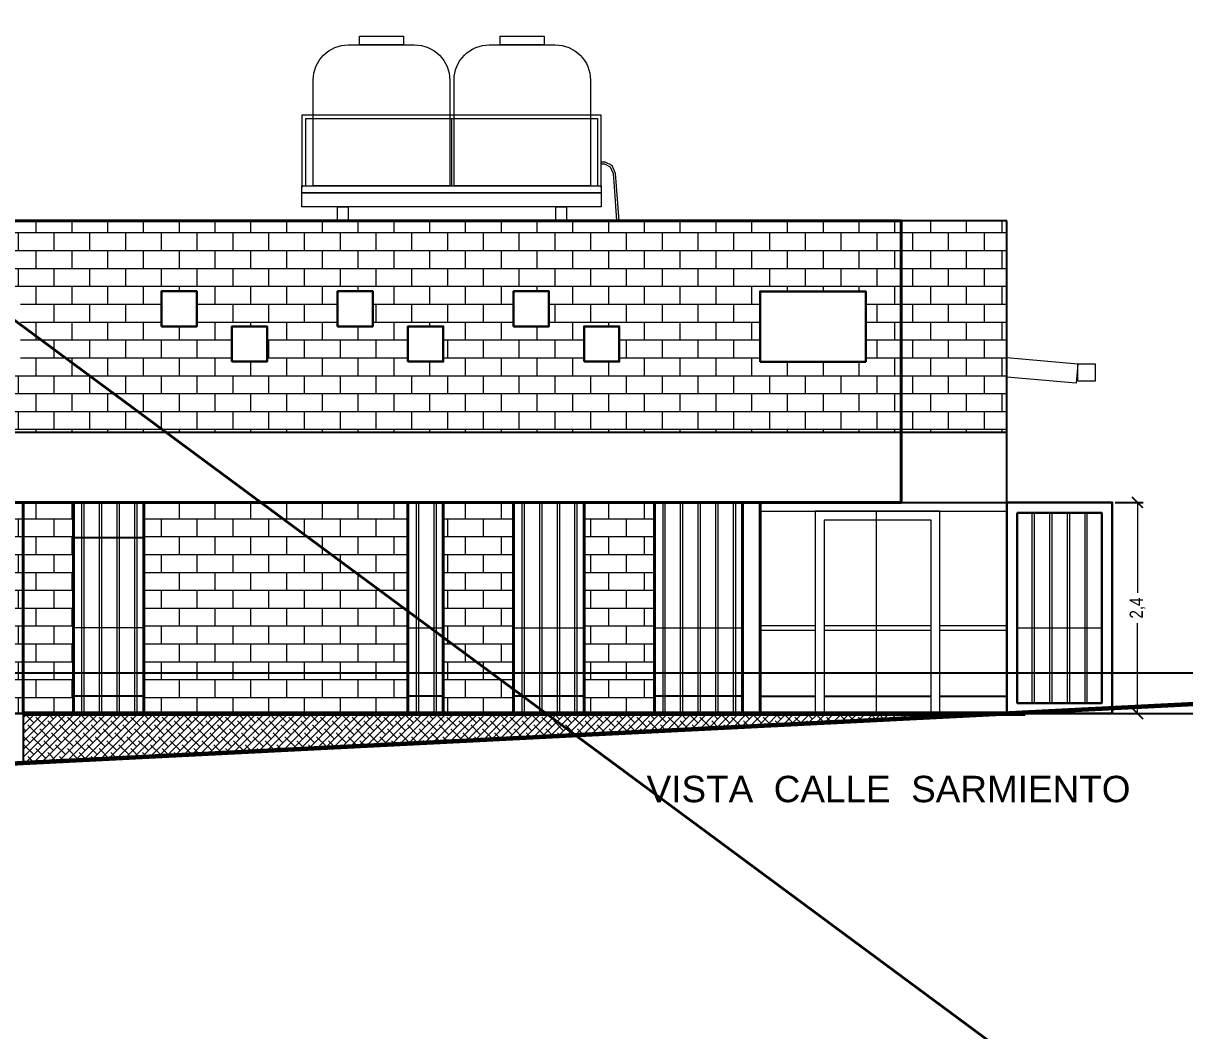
# Model space of a CAD drawing. Header units: millimetres. Extents: x 424 to 530, y 463 to 518.
# Drawn here: x 495.05 to 508.24, y 506.04 to 517.49 of the extents above; entities that cross this region are included whole.
import ezdxf

# ---------------------------------------------------------------- set-up
doc = ezdxf.new("R2010")
doc.units = ezdxf.units.MM
doc.header["$PDMODE"] = 3
doc.linetypes.add('ACAD_ISO02W100', pattern=[15, 12, -3])
doc.layers.add('COTAS', color=7, linetype='Continuous', lineweight=13)
doc.layers.add('Texto GRAL', color=7, linetype='Continuous')
doc.styles.add('LaProve_Plantas Arquitectura$0$Standard', font='arial.ttf')
doc.styles.get("Standard").update_dxf_attribs({"font": 'technic_.ttf', "height": 0.15})
doc.dimstyles.new('ISO-25', dxfattribs={"dimscale": 0.05, "dimtxt": 0.15, "dimasz": 2.5, "dimexe": 1.25, "dimexo": 0.625, "dimtad": 0, "dimtxsty": 'Standard', "dimblk": 'ARCHTICK', "dimcen": 2.5, "dimclrd": 256, "dimclrt": 256, "dimadec": 0, "dimazin": 0, "dimtfac": 1, "dimtmove": 0, "dimatfit": 3, "dimfxl": 1, "dimlwd": -1, "dimarcsym": 0})

# ---------------------------------------------------------------- blocks, each defined once
blk = doc.blocks.new('_ArchTick')
at = {"color": 0, "linetype": 'ByBlock', "const_width": 0.15}
blk.add_lwpolyline([(-0.5, -0.5), (0.5, 0.5)], dxfattribs=at)
blk = doc.blocks.new('*D80')
at = {"layer": 'COTAS', "color": 0, "lineweight": -2, "transparency": 16777216}
for p, q in [((507.452, 512.046), (507.77, 512.046)), ((507.452, 509.646), (507.77, 509.646))]:
    blk.add_line(p, q, dxfattribs=at)
at = {"layer": 'COTAS', "transparency": 16777216}
for p, q in [((507.707, 512.046), (507.707, 511.019)), ((507.707, 509.646), (507.707, 510.673))]:
    blk.add_line(p, q, dxfattribs=at)
at = {"layer": 'Defpoints', "color": 0, "transparency": 16777216}
for p in [(507.421, 512.046), (507.707, 512.046), (507.421, 509.646)]:
    blk.add_point(p, dxfattribs=at)
at = {"layer": 'COTAS', "transparency": 16777216, "xscale": 0.125, "yscale": 0.125, "zscale": 0.125}
for p, rotation in [((507.707, 512.046), 90), ((507.707, 509.646), 270)]:
    blk.add_blockref('_ArchTick', p, dxfattribs=dict(at, rotation=rotation))
at = {"layer": 'COTAS', "transparency": 16777216, "insert": (507.707, 510.846), "char_height": 0.15, "attachment_point": 5, "rotation": 90}
blk.add_mtext('2,4', dxfattribs=at)

msp = doc.modelspace()

# ---------------------------------------------------------------- hatches: boundary and pattern name
at = {"lineweight": 5}
h = msp.add_hatch(dxfattribs=at)
h.set_pattern_fill('AR-B816', color=253, scale=0.001)
h.paths.add_polyline_path([(492.221, 512.046), (492.221, 509.646), (495.051, 509.646), (495.051, 512.046)])
h.paths.add_polyline_path([(506.221, 512.846), (506.221, 515.246), (505.021, 515.246), (505.021, 512.846)])
h.paths.add_polyline_path([(493.421, 515.246), (492.221, 515.246), (492.221, 512.846), (493.421, 512.846)])
h = msp.add_hatch(dxfattribs=at)
h.set_pattern_fill('AR-B816', color=251, scale=0.001)
h.paths.add_polyline_path([(505.021, 515.246), (493.421, 515.246), (493.421, 512.846), (505.021, 512.846)])
h.paths.add_polyline_path([(495.021, 513.646), (493.821, 513.646), (493.821, 514.446), (495.021, 514.446)], flags=16)
h.paths.add_polyline_path([(496.621, 514.046), (496.621, 514.446), (497.021, 514.446), (497.021, 514.046)], flags=16)
h.paths.add_polyline_path([(497.421, 513.646), (497.421, 514.046), (497.821, 514.046), (497.821, 513.646)], flags=16)
h.paths.add_polyline_path([(498.621, 514.046), (498.621, 514.446), (499.021, 514.446), (499.021, 514.046)], flags=16)
h.paths.add_polyline_path([(499.421, 513.646), (499.421, 514.046), (499.821, 514.046), (499.821, 513.646)], flags=16)
h.paths.add_polyline_path([(500.621, 514.046), (500.621, 514.446), (501.021, 514.446), (501.021, 514.046)], flags=16)
h.paths.add_polyline_path([(501.421, 513.646), (501.421, 514.046), (501.821, 514.046), (501.821, 513.646)], flags=16)
h.paths.add_polyline_path([(503.421, 513.645), (503.421, 514.445), (504.621, 514.445), (504.621, 513.645)], flags=16)
h = msp.add_hatch(dxfattribs=at)
h.set_pattern_fill('AR-B816', color=251, scale=0.001)
h.paths.add_polyline_path([(499.421, 512.046), (496.421, 512.046), (496.421, 509.646), (499.421, 509.646)])
h.paths.add_polyline_path([(495.621, 512.046), (495.051, 512.046), (495.051, 509.646), (495.621, 509.646)])
h.paths.add_polyline_path([(500.621, 512.046), (499.821, 512.046), (499.821, 509.646), (500.621, 509.646)])
h.paths.add_polyline_path([(502.221, 512.046), (501.421, 512.046), (501.421, 509.646), (502.221, 509.646)])
at = {"lineweight": 9}
h = msp.add_hatch(dxfattribs=at)
h.set_pattern_fill('ANSI38', color=57, scale=0.02)
h.paths.add_polyline_path([(495.051, 509.646), (495.051, 509.082), (506.221, 509.646)])

# ---------------------------------------------------------------- linework, layer by layer
at = {"color": 1, "lineweight": 40}
msp.add_line((490.39, 517.493), (518.181, 496.928), dxfattribs=at)
at = {"lineweight": 5}
msp.add_line((499.916, 516.406), (499.916, 515.646), dxfattribs=at)
for p, q in [((493.421, 512.846), (505.021, 512.846)), ((505.021, 512.846), (506.221, 512.846)), ((495.621, 511.646), (496.421, 511.646)), ((496.421, 509.846), (495.621, 509.846)), ((499.821, 509.846), (499.421, 509.846)), ((501.421, 509.846), (500.621, 509.846)), ((503.221, 509.846), (502.221, 509.846)), ((503.421, 509.846), (504.047, 509.846)), ((504.147, 509.846), (505.362, 509.846)), ((505.462, 509.846), (506.221, 509.846)), ((449.328, 509.646), (515.203, 509.646)), ((495.051, 509.646), (495.051, 509.082))]:
    msp.add_line(p, q)
at = {"lineweight": 40}
for p, q in [((495.621, 512.046), (495.621, 509.646)), ((496.421, 512.046), (496.421, 509.646)), ((503.221, 512.046), (503.221, 509.646)), ((503.421, 512.046), (503.421, 509.646))]:
    msp.add_line(p, q, dxfattribs=at)
at = {"lineweight": 18}
for p, q in [((503.421, 511.946), (506.221, 511.946)), ((504.74, 511.946), (504.74, 509.646)), ((496.421, 510.62), (495.622, 510.62)), ((499.421, 510.619), (499.821, 510.619)), ((500.621, 510.619), (501.421, 510.619)), ((502.221, 510.619), (503.221, 510.619)), ((503.421, 510.646), (504.047, 510.646)), ((503.421, 510.596), (504.047, 510.596)), ((504.147, 510.646), (505.362, 510.646)), ((504.147, 510.596), (505.362, 510.596)), ((505.462, 510.646), (506.221, 510.646)), ((505.462, 510.596), (506.221, 510.596)), ((506.341, 510.619), (507.301, 510.619))]:
    msp.add_line(p, q, dxfattribs=at)
at = {"color": 20}
msp.add_line((515.321, 510.106), (487.092, 510.106), dxfattribs=at)
at = {"lineweight": 60}
msp.add_line((495.051, 509.646), (506.43, 509.646), dxfattribs=at)
at = {"linetype": 'ACAD_ISO02W100', "lineweight": 18, "ltscale": 0.03}
msp.add_line((507.421, 509.646), (529.721, 509.646), dxfattribs=at)
at = {"lineweight": 5}
for points in [[(499.37, 517.246), (498.87, 517.246), (498.87, 517.346), (499.37, 517.346)], [(500.969, 517.246), (500.469, 517.246), (500.469, 517.346), (500.969, 517.346)], [(501.616, 515.566), (498.216, 515.566), (498.216, 515.646), (501.616, 515.646)], [(501.616, 515.406), (498.216, 515.406), (498.216, 515.566), (501.616, 515.566)]]:
    msp.add_lwpolyline(points, close=True, dxfattribs=at)
for points in [[(499.895, 515.646), (498.345, 515.646), (498.345, 516.846, -0.414214), (498.745, 517.246), (499.495, 517.246, -0.414214), (499.895, 516.846)], [(501.494, 515.646), (499.944, 515.646), (499.944, 516.846, -0.414214), (500.344, 517.246), (501.094, 517.246, -0.414214), (501.494, 516.846)]]:
    msp.add_lwpolyline(points, format="xyb", close=True, dxfattribs=at)
for points in [[(501.616, 515.624), (501.616, 516.446), (498.216, 516.446), (498.216, 515.624)], [(501.576, 515.646), (501.576, 516.406), (498.256, 516.406), (498.256, 515.646)], [(501.818, 515.246), (501.791, 515.639), (501.778, 515.786), (501.739, 515.875), (501.662, 515.914), (501.616, 515.914)], [(501.793, 515.246), (501.766, 515.637), (501.754, 515.779), (501.72, 515.857), (501.656, 515.889), (501.616, 515.889)], [(498.621, 515.246), (498.621, 515.406), (498.74, 515.406), (498.74, 515.246)], [(501.102, 515.246), (501.102, 515.406), (501.221, 515.406), (501.221, 515.246)]]:
    msp.add_lwpolyline(points, dxfattribs=at)
at = {"lineweight": 40}
for points in [[(493.421, 515.246), (493.421, 512.046), (505.021, 512.046), (505.021, 515.246)], [(495.051, 512.046), (499.421, 512.046), (499.421, 509.646), (495.051, 509.646)], [(500.621, 512.046), (499.821, 512.046), (499.821, 509.646), (500.621, 509.646)], [(502.221, 512.046), (501.421, 512.046), (501.421, 509.646), (502.221, 509.646)]]:
    msp.add_lwpolyline(points, close=True, dxfattribs=at)
for points in [[(506.221, 515.246), (505.021, 515.246), (505.021, 512.046), (506.221, 512.046)], [(492.221, 512.046), (495.051, 512.046), (495.051, 509.646), (492.221, 509.646)]]:
    msp.add_lwpolyline(points, close=True)
at = {"lineweight": 30}
for points in [[(496.621, 514.046), (497.021, 514.046), (497.021, 514.446), (496.621, 514.446)], [(498.621, 514.046), (499.021, 514.046), (499.021, 514.446), (498.621, 514.446)], [(500.621, 514.046), (501.021, 514.046), (501.021, 514.446), (500.621, 514.446)], [(503.421, 513.645), (504.621, 513.645), (504.621, 514.445), (503.421, 514.445)], [(497.421, 513.646), (497.821, 513.646), (497.821, 514.046), (497.421, 514.046)], [(499.421, 513.646), (499.821, 513.646), (499.821, 514.046), (499.421, 514.046)], [(501.421, 513.646), (501.821, 513.646), (501.821, 514.046), (501.421, 514.046)], [(506.221, 512.046), (507.421, 512.046), (507.421, 509.646), (506.221, 509.646)], [(506.341, 511.926), (507.301, 511.926), (507.301, 509.766), (506.341, 509.766)]]:
    msp.add_lwpolyline(points, close=True, dxfattribs=at)
at = {"lineweight": 13}
msp.add_lwpolyline([(506.221, 513.693), (507.028, 513.623), (507.009, 513.4), (506.221, 513.468)], dxfattribs=at)
for points in [[(507.028, 513.623), (507.228, 513.623), (507.228, 513.423), (507.028, 513.423)], [(495.714, 512.046), (495.714, 509.646), (495.744, 509.646), (495.744, 512.046)], [(495.914, 512.046), (495.914, 509.646), (495.944, 509.646), (495.944, 512.046)], [(496.114, 512.046), (496.114, 509.646), (496.144, 509.646), (496.144, 512.046)], [(496.314, 512.046), (496.314, 509.646), (496.344, 509.646), (496.344, 512.046)], [(502.314, 512.046), (502.314, 509.646), (502.344, 509.646), (502.344, 512.046)], [(502.514, 512.046), (502.514, 509.646), (502.544, 509.646), (502.544, 512.046)], [(502.714, 512.046), (502.714, 509.646), (502.744, 509.646), (502.744, 512.046)], [(502.914, 512.046), (502.914, 509.646), (502.944, 509.646), (502.944, 512.046)], [(503.114, 512.046), (503.114, 509.646), (503.144, 509.646), (503.144, 512.046)], [(506.507, 511.926), (506.507, 509.766), (506.537, 509.766), (506.537, 511.926)], [(506.707, 511.926), (506.707, 509.766), (506.737, 509.766), (506.737, 511.926)], [(506.907, 511.926), (506.907, 509.766), (506.937, 509.766), (506.937, 511.926)], [(507.107, 511.926), (507.107, 509.766), (507.137, 509.766), (507.137, 511.926)]]:
    msp.add_lwpolyline(points, close=True, dxfattribs=at)
at = {"lineweight": 18}
for points in [[(499.514, 512.046), (499.514, 509.646), (499.544, 509.646), (499.544, 512.046)], [(499.714, 512.046), (499.714, 509.646), (499.744, 509.646), (499.744, 512.046)], [(500.714, 512.046), (500.714, 509.646), (500.744, 509.646), (500.744, 512.046)], [(500.914, 512.046), (500.914, 509.646), (500.944, 509.646), (500.944, 512.046)], [(501.114, 512.046), (501.114, 509.646), (501.144, 509.646), (501.144, 512.046)], [(501.314, 512.046), (501.314, 509.646), (501.344, 509.646), (501.344, 512.046)], [(505.462, 511.946), (504.047, 511.946), (504.047, 509.646), (505.462, 509.646)], [(505.362, 511.846), (504.147, 511.846), (504.147, 509.646), (505.362, 509.646)]]:
    msp.add_lwpolyline(points, close=True, dxfattribs=at)
at = {"color": 20, "lineweight": 60}
msp.add_lwpolyline([(517.221, 510.202), (495.051, 509.082), (492.221, 508.922), (490.056, 508.922)], dxfattribs=at)

# ---------------------------------------------------------------- texts
at = {"layer": 'Texto GRAL', "insert": (507.627, 508.939), "char_height": 0.3, "attachment_point": 3, "style": 'LaProve_Plantas Arquitectura$0$Standard'}
msp.add_mtext_dynamic_manual_height_columns('VISTA  CALLE  SARMIENTO', width=6.4, gutter_width=12.5, heights=[0.409], dxfattribs=at)

# ---------------------------------------------------------------- dimensions: what is measured, and where the dimension line sits
at = {"layer": 'COTAS'}
dim = msp.add_linear_dim(base=(507.707, 512.046), p1=(507.421, 509.646), p2=(507.421, 512.046), angle=90, dimstyle='ISO-25', dxfattribs=at)
dim.commit()
dim.dimension.update_dxf_attribs({"geometry": '*D80', "text_midpoint": (507.707, 510.846)})

doc.saveas('drawing.dxf')
